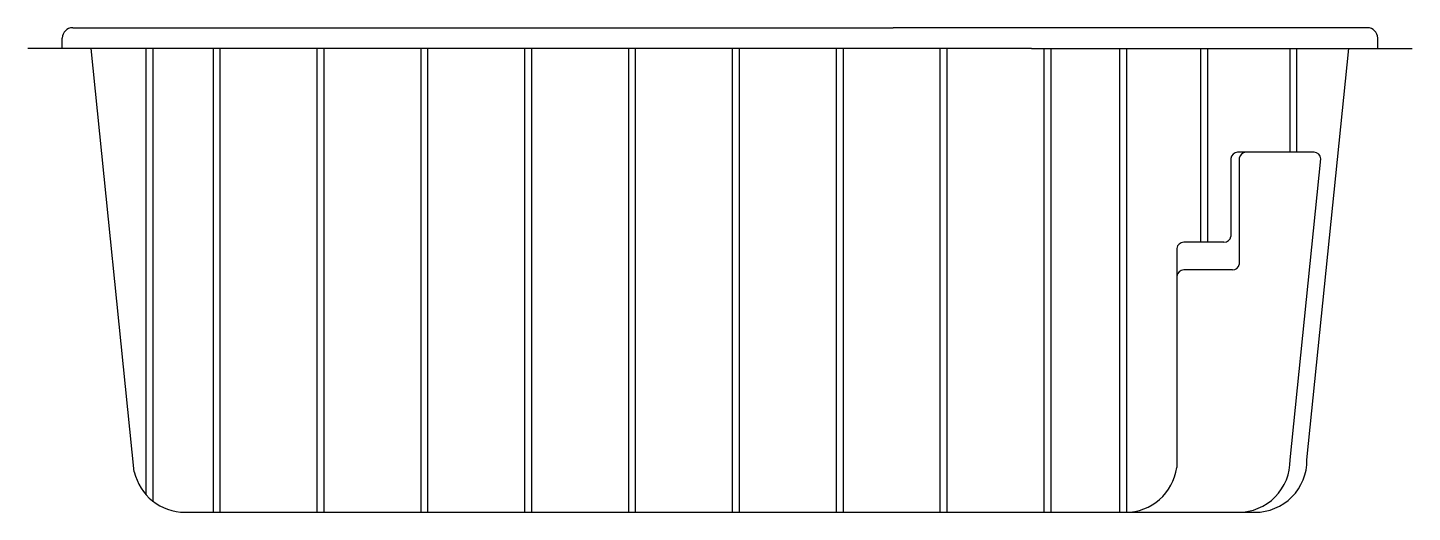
# Model space of a CAD drawing. Extents: x -1172.96 to -1168.96, y 334.06 to 335.46.
import ezdxf

# ---------------------------------------------------------------- set-up
doc = ezdxf.new("R2010")
doc.units = 0
doc.header["$LTSCALE"] = 10
doc.header["$MEASUREMENT"] = 0
doc.layers.add('Piscinas_Fibratec', color=4, linetype='CONTINUOUS')

msp = doc.modelspace()

# ---------------------------------------------------------------- linework, layer by layer
at = {"layer": 'Piscinas_Fibratec', "color": 2}
for p, q in [((-1172.8308, 335.4647), (-1171.4608, 335.4647)), ((-1171.4608, 335.4647), (-1170.4608, 335.4647)), ((-1169.0908, 335.4647), (-1170.4608, 335.4647)), ((-1172.8608, 335.4047), (-1172.9608, 335.4047)), ((-1172.8608, 335.4047), (-1172.8608, 335.4347)), ((-1172.8608, 335.4047), (-1172.8608, 335.4347)), ((-1170.0608, 335.4047), (-1172.8608, 335.4047)), ((-1170.0608, 335.4047), (-1169.0608, 335.4047)), ((-1169.0608, 335.4047), (-1169.0608, 335.4347)), ((-1169.0608, 335.4047), (-1168.9608, 335.4047))]:
    msp.add_line(p, q, dxfattribs=at)
at = {"layer": 'Piscinas_Fibratec'}
for p, q in [((-1172.6528, 334.1818), (-1172.7777, 335.4047)), ((-1169.2653, 334.2165), (-1169.1439, 335.4047)), ((-1169.4851, 335.0864), (-1169.4851, 334.8617)), ((-1169.2448, 335.1047), (-1169.4658, 335.1047)), ((-1169.4608, 335.0873), (-1169.4608, 334.7809)), ((-1169.3137, 334.2165), (-1169.2248, 335.086)), ((-1169.5049, 334.8447), (-1169.6213, 334.8447)), ((-1169.6411, 334.827), (-1169.6411, 334.1941)), ((-1169.4804, 334.7647), (-1169.6213, 334.7647)), ((-1172.5064, 334.0647), (-1170.4153, 334.0647)), ((-1170.4153, 334.0647), (-1169.7864, 334.0647)), ((-1169.7897, 334.0647), (-1169.4153, 334.0647))]:
    msp.add_line(p, q, dxfattribs=at)
at = {"layer": 'Piscinas_Fibratec', "color": 1}
for p, q in [((-1172.6191, 335.4047), (-1172.6191, 334.1157)), ((-1172.5991, 335.4047), (-1172.5991, 334.0968)), ((-1172.4254, 335.4047), (-1172.4254, 334.0647)), ((-1172.4054, 335.4047), (-1172.4054, 334.0647)), ((-1172.1254, 335.4047), (-1172.1254, 334.0647)), ((-1172.1054, 335.4047), (-1172.1054, 334.0647)), ((-1171.8254, 335.4047), (-1171.8254, 334.0647)), ((-1171.8054, 335.4047), (-1171.8054, 334.0647)), ((-1171.5254, 335.4047), (-1171.5254, 334.0647)), ((-1171.5054, 335.4047), (-1171.5054, 334.0647)), ((-1171.2254, 335.4047), (-1171.2254, 334.0647)), ((-1171.2054, 335.4047), (-1171.2054, 334.0647)), ((-1170.9254, 335.4047), (-1170.9254, 334.0647)), ((-1170.9054, 335.4047), (-1170.9054, 334.0647)), ((-1170.6254, 335.4047), (-1170.6254, 334.0647)), ((-1170.6054, 335.4047), (-1170.6054, 334.0647)), ((-1170.3254, 335.4047), (-1170.3254, 334.0647)), ((-1170.3054, 335.4047), (-1170.3054, 334.0647)), ((-1170.0254, 335.4047), (-1170.0254, 334.0647)), ((-1170.0054, 335.4047), (-1170.0054, 334.0647)), ((-1169.8064, 335.4047), (-1169.8064, 334.0647)), ((-1169.7864, 335.4047), (-1169.7864, 334.0647)), ((-1169.5725, 335.4047), (-1169.5725, 334.8447)), ((-1169.5525, 335.4047), (-1169.5525, 334.8447)), ((-1169.315, 335.4047), (-1169.315, 335.1047)), ((-1169.295, 335.4047), (-1169.295, 335.1047))]:
    msp.add_line(p, q, dxfattribs=at)
at = {"layer": 'Piscinas_Fibratec', "color": 2}
for centre, start, end in [((-1172.8308, 335.4347), 90, 180), ((-1172.8308, 335.4347), 90, 180), ((-1169.0908, 335.4347), 0, 90)]:
    msp.add_arc(centre, 0.03, start, end, dxfattribs=at)
at = {"layer": 'Piscinas_Fibratec'}
for centre, radius, start, end in [((-1169.4652, 335.0847), 0.02, 90, 175.08), ((-1169.441, 335.0847), 0.02, 90, 172.366), ((-1169.2448, 335.0847), 0.02, 3.8327, 90), ((-1169.6213, 334.8247), 0.02, 90, 173.1756), ((-1169.5049, 334.8647), 0.02, 270, 351.559), ((-1169.6213, 334.7447), 0.02, 90, 173.2091), ((-1169.4804, 334.7847), 0.02, 270, 349.0765), ((-1169.4637, 334.2147), 0.15, 270, 0.7007), ((-1169.4153, 334.2147), 0.15, 270, 0.7007), ((-1172.5064, 334.2147), 0.15, 192.6516, 270), ((-1169.7897, 334.2147), 0.15, 270, 352.1148)]:
    msp.add_arc(centre, radius, start, end, dxfattribs=at)

doc.saveas('drawing.dxf')
